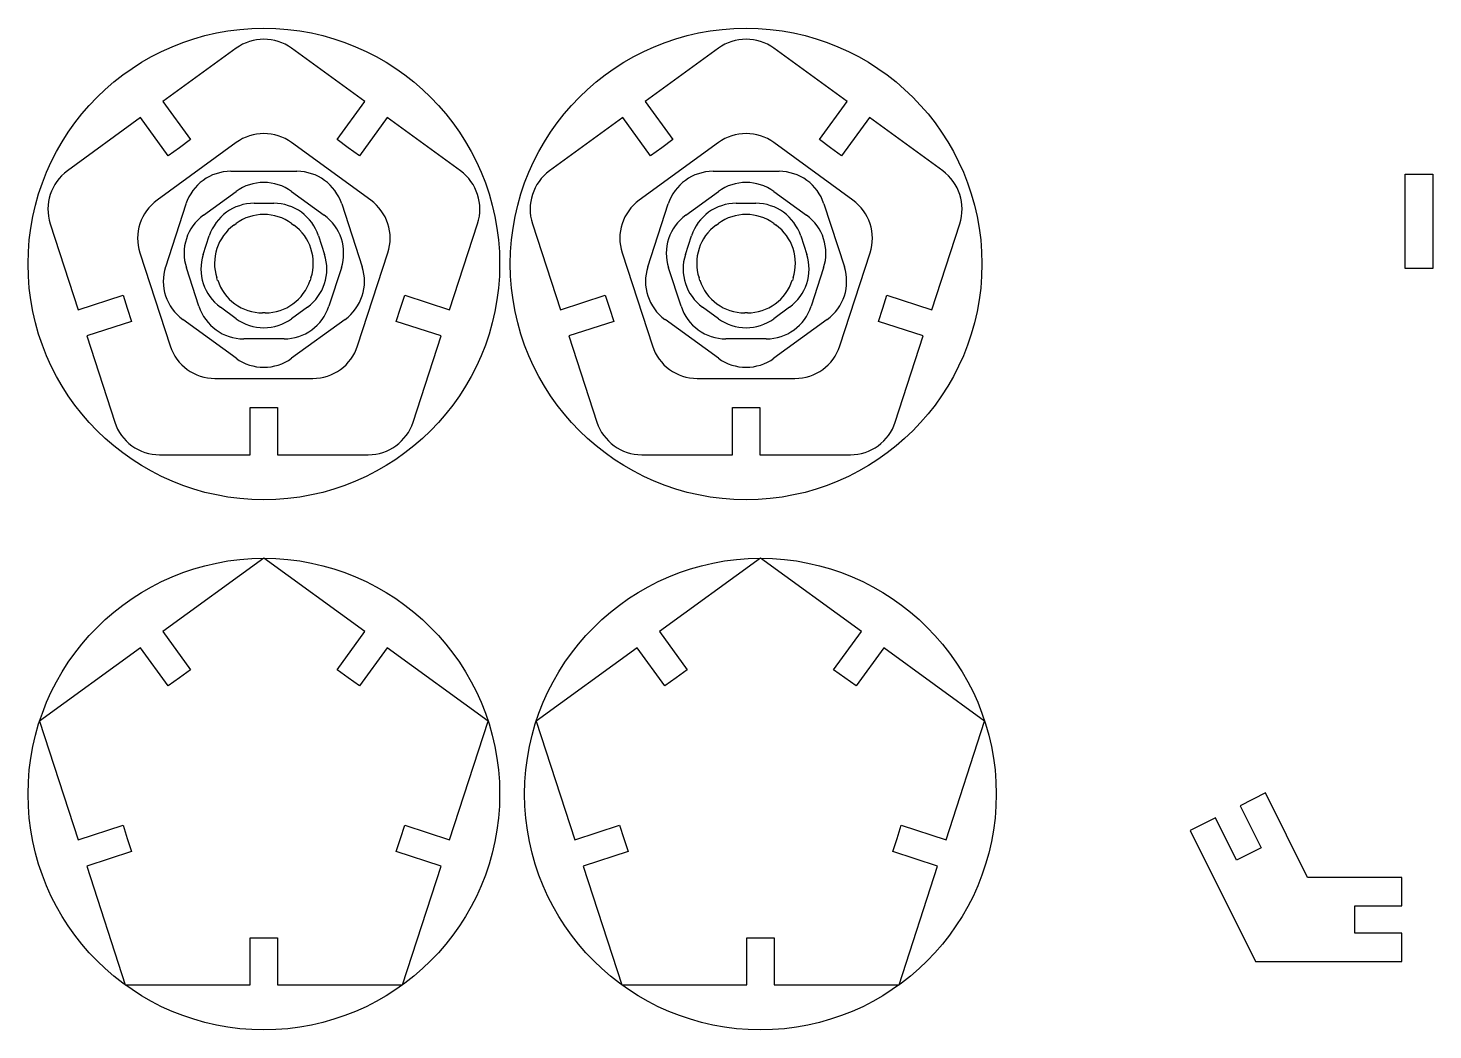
# Model space of a CAD drawing. Header units: inches. Extents: x 5 to 154, y 4 to 110.
import ezdxf

# ---------------------------------------------------------------- set-up
doc = ezdxf.new("R2010")
doc.units = ezdxf.units.IN
doc.header["$MEASUREMENT"] = 0
doc.layers.add('Reference', color=1, linetype='Continuous')

msp = doc.modelspace()

# ---------------------------------------------------------------- linework, layer by layer
for p, q in [((19.65, 102.62), (22.59, 98.58)), ((38.12, 98.58), (41.06, 102.62)), ((70.77, 102.62), (73.71, 98.58)), ((89.25, 98.58), (92.18, 102.62)), ((20.22, 96.86), (17.28, 100.91)), ((43.42, 100.91), (40.48, 96.86)), ((71.35, 96.86), (68.41, 100.91)), ((94.55, 100.91), (91.61, 96.86)), ((22.59, 98.58), (21.4, 97.72)), ((39.3, 97.72), (38.12, 98.58)), ((73.71, 98.58), (72.53, 97.72)), ((90.43, 97.72), (89.25, 98.58)), ((21.4, 97.72), (20.22, 96.86)), ((40.48, 96.86), (39.3, 97.72)), ((72.53, 97.72), (71.35, 96.86)), ((91.61, 96.86), (90.43, 97.72)), ((26.85, 95.22), (33.85, 95.22)), ((77.98, 95.22), (84.98, 95.22)), ((151.37, 94.93), (152.83, 94.93)), ((151.37, 84.93), (151.37, 94.93)), ((152.83, 94.93), (154.29, 94.93)), ((154.29, 94.93), (154.29, 84.93)), ((23.96, 90.57), (27.42, 93.09)), ((33.29, 93.09), (36.75, 90.57)), ((75.08, 90.57), (78.54, 93.09)), ((84.42, 93.09), (87.88, 90.57)), ((19.94, 85.11), (22.1, 91.77)), ((29.32, 91.83), (31.39, 91.83)), ((38.61, 91.77), (40.77, 85.11)), ((71.06, 85.11), (73.22, 91.77)), ((80.44, 91.83), (82.51, 91.83)), ((89.73, 91.77), (91.9, 85.11)), ((27.18, 89.52), (27.42, 89.69)), ((33.29, 89.69), (33.53, 89.52)), ((78.31, 89.52), (78.54, 89.69)), ((84.42, 89.69), (84.65, 89.52)), ((23.92, 86.4), (24.56, 88.37)), ((36.15, 88.37), (36.79, 86.4)), ((75.05, 86.4), (75.69, 88.37)), ((87.27, 88.37), (87.91, 86.4)), ((23.46, 80.92), (22.14, 84.98)), ((38.57, 84.98), (37.25, 80.92)), ((74.58, 80.92), (73.26, 84.98)), ((89.69, 84.98), (88.37, 80.92)), ((154.29, 84.93), (151.37, 84.93)), ((151.37, 84.93), (151.37, 84.93)), ((25.45, 83.66), (25.37, 83.93)), ((35.34, 83.93), (35.25, 83.66)), ((76.58, 83.66), (76.49, 83.93)), ((86.47, 83.93), (86.38, 83.66)), ((10.67, 80.54), (15.42, 82.09)), ((15.42, 82.09), (15.87, 80.7)), ((44.83, 80.7), (45.29, 82.09)), ((45.29, 82.09), (50.04, 80.54)), ((61.79, 80.54), (66.55, 82.09)), ((66.55, 82.09), (67, 80.7)), ((95.96, 80.7), (96.41, 82.09)), ((96.41, 82.09), (101.16, 80.54)), ((15.87, 80.7), (16.33, 79.31)), ((27.42, 79.6), (25.74, 80.81)), ((34.97, 80.81), (33.29, 79.6)), ((44.38, 79.31), (44.83, 80.7)), ((67, 80.7), (67.45, 79.31)), ((78.54, 79.6), (76.86, 80.81)), ((86.09, 80.81), (84.42, 79.6)), ((95.51, 79.31), (95.96, 80.7)), ((16.33, 79.31), (11.57, 77.77)), ((27.42, 75.4), (21.75, 79.52)), ((30.5, 80.21), (30.21, 80.21)), ((38.96, 79.52), (33.29, 75.4)), ((49.14, 77.77), (44.38, 79.31)), ((67.45, 79.31), (62.69, 77.77)), ((78.54, 75.4), (72.88, 79.52)), ((81.62, 80.21), (81.33, 80.21)), ((90.08, 79.52), (84.42, 75.4)), ((100.26, 77.77), (95.51, 79.31)), ((32.49, 77.46), (28.22, 77.46)), ((83.62, 77.46), (79.34, 77.46)), ((28.89, 70.18), (30.35, 70.18)), ((28.89, 65.18), (28.89, 70.18)), ((30.35, 70.18), (31.81, 70.18)), ((31.81, 70.18), (31.81, 65.18)), ((80.02, 70.18), (81.48, 70.18)), ((80.02, 65.18), (80.02, 70.18)), ((81.48, 70.18), (82.94, 70.18)), ((82.94, 70.18), (82.94, 65.18)), ((19.65, 46.42), (22.59, 42.38)), ((38.12, 42.38), (41.06, 46.42)), ((72.29, 46.42), (75.23, 42.38)), ((90.76, 42.38), (93.7, 46.42)), ((20.22, 40.66), (17.28, 44.71)), ((43.42, 44.71), (40.48, 40.66)), ((72.87, 40.66), (69.93, 44.71)), ((96.07, 44.71), (93.13, 40.66)), ((22.59, 42.38), (21.4, 41.52)), ((39.3, 41.52), (38.12, 42.38)), ((75.23, 42.38), (74.05, 41.52)), ((91.95, 41.52), (90.76, 42.38)), ((21.4, 41.52), (20.22, 40.66)), ((40.48, 40.66), (39.3, 41.52)), ((74.05, 41.52), (72.87, 40.66)), ((93.13, 40.66), (91.95, 41.52)), ((136.54, 29.32), (133.85, 27.97)), ((141.01, 20.37), (136.54, 29.32)), ((133.85, 27.97), (136.09, 23.5)), ((10.67, 24.34), (15.42, 25.89)), ((15.42, 25.89), (15.87, 24.5)), ((44.83, 24.5), (45.29, 25.89)), ((45.29, 25.89), (50.04, 24.34)), ((63.31, 24.34), (68.06, 25.89)), ((68.06, 25.89), (68.52, 24.5)), ((97.48, 24.5), (97.93, 25.89)), ((97.93, 25.89), (102.68, 24.34)), ((131.24, 26.67), (128.56, 25.33)), ((128.56, 25.33), (135.5, 11.45)), ((133.48, 22.2), (131.24, 26.67)), ((15.87, 24.5), (16.33, 23.11)), ((44.38, 23.11), (44.83, 24.5)), ((68.52, 24.5), (68.97, 23.11)), ((97.02, 23.11), (97.48, 24.5)), ((16.33, 23.11), (11.57, 21.56)), ((49.14, 21.56), (44.38, 23.11)), ((68.97, 23.11), (64.21, 21.56)), ((101.78, 21.56), (97.02, 23.11)), ((136.09, 23.5), (133.48, 22.2)), ((151.01, 20.37), (141.01, 20.37)), ((151.01, 17.37), (151.01, 20.37)), ((146.01, 14.45), (146.01, 17.37)), ((146.01, 17.37), (151.01, 17.37)), ((28.89, 13.98), (30.35, 13.98)), ((28.89, 8.98), (28.89, 13.98)), ((30.35, 13.98), (31.81, 13.98)), ((31.81, 13.98), (31.81, 8.98)), ((81.54, 13.98), (83, 13.98)), ((81.54, 8.98), (81.54, 13.98)), ((83, 13.98), (84.46, 13.98)), ((84.46, 13.98), (84.46, 8.98)), ((151.01, 14.45), (146.01, 14.45)), ((151.01, 11.45), (151.01, 14.45)), ((135.5, 11.45), (151.01, 11.45))]:
    msp.add_line(p, q)
for points in [[(41.06, 102.62), (33.29, 108.27, 0.32492), (27.42, 108.27), (19.65, 102.62)], [(92.18, 102.62), (84.42, 108.27, 0.32492), (78.54, 108.27), (70.77, 102.62)], [(17.28, 100.91), (9.52, 95.26, 0.32492), (7.7, 89.67), (10.67, 80.54)], [(50.04, 80.54), (53.01, 89.67, 0.32492), (51.19, 95.26), (43.42, 100.91)], [(68.41, 100.91), (60.64, 95.26, 0.32492), (58.82, 89.67), (61.79, 80.54)], [(101.16, 80.54), (104.13, 89.67, 0.32492), (102.32, 95.26), (94.55, 100.91)], [(11.57, 77.77), (14.54, 68.63, 0.32492), (19.29, 65.18), (28.89, 65.18)], [(31.81, 65.18), (41.42, 65.18, 0.32492), (46.17, 68.63), (49.14, 77.77)], [(62.69, 77.77), (65.66, 68.63, 0.32492), (70.42, 65.18), (80.02, 65.18)], [(82.94, 65.18), (92.54, 65.18, 0.32492), (97.29, 68.63), (100.26, 77.77)]]:
    msp.add_lwpolyline(points, format="xyb")
for points in [[(27.42, 98.27), (19.03, 92.17, 0.32492), (17.21, 86.58), (20.41, 76.72, 0.32492), (25.17, 73.27), (35.54, 73.27, 0.32492), (40.29, 76.72), (43.5, 86.58, 0.32492), (41.68, 92.17), (33.29, 98.27, 0.32492)], [(78.54, 98.27), (70.15, 92.17, 0.32492), (68.33, 86.58), (71.54, 76.72, 0.32492), (76.29, 73.27), (86.66, 73.27, 0.32492), (91.42, 76.72), (94.62, 86.58, 0.32492), (92.8, 92.17), (84.42, 98.27, 0.32492)]]:
    msp.add_lwpolyline(points, format="xyb", close=True)
for points in [[(41.06, 46.42), (30.35, 54.2), (19.65, 46.42)], [(93.7, 46.42), (83, 54.2), (72.29, 46.42)], [(17.28, 44.71), (6.58, 36.93), (10.67, 24.34)], [(50.04, 24.34), (54.13, 36.93), (43.42, 44.71)], [(69.93, 44.71), (59.22, 36.93), (63.31, 24.34)], [(102.68, 24.34), (106.77, 36.93), (96.07, 44.71)], [(11.57, 21.56), (15.66, 8.98), (28.89, 8.98)], [(31.81, 8.98), (45.05, 8.98), (49.14, 21.56)], [(64.21, 21.56), (68.3, 8.98), (81.54, 8.98)], [(84.46, 8.98), (97.69, 8.98), (101.78, 21.56)]]:
    msp.add_lwpolyline(points)
for centre, start, end in [((26.85, 90.22), 90, 162), ((30.35, 89.04), 54, 126), ((33.85, 90.22), 18, 90), ((77.98, 90.22), 90, 162), ((81.48, 89.04), 54, 126), ((84.98, 90.22), 18, 90), ((29.32, 86.83), 90, 162), ((31.39, 86.83), 18, 90), ((80.44, 86.83), 90, 162), ((82.51, 86.83), 18, 90), ((26.89, 86.53), 126, 198), ((30.12, 85.48), 126, 198), ((30.35, 85.65), 54, 126), ((30.59, 85.48), 342, 414), ((33.81, 86.53), 342, 414), ((78.02, 86.53), 126, 198), ((81.24, 85.48), 126, 198), ((81.48, 85.65), 54, 126), ((81.71, 85.48), 342, 54), ((84.94, 86.53), 342, 54), ((28.68, 84.86), 162, 234), ((32.03, 84.86), 306, 378), ((79.8, 84.86), 162, 234), ((83.15, 84.86), 306, 18), ((24.69, 83.56), 162, 234), ((36.02, 83.56), 306, 378), ((75.81, 83.56), 162, 234), ((87.14, 83.56), 306, 18), ((30.21, 85.21), 198, 270), ((30.5, 85.21), 270, 342), ((81.33, 85.21), 198, 270), ((81.62, 85.21), 270, 342), ((28.22, 82.46), 198, 270), ((32.49, 82.46), 270, 342), ((79.34, 82.46), 198, 270), ((83.62, 82.46), 270, 342), ((30.35, 83.64), 234, 306), ((81.48, 83.64), 234, 306), ((30.35, 79.45), 234, 306), ((81.48, 79.45), 234, 306)]:
    msp.add_arc(centre, 5, start, end)
at = {"layer": 'Reference'}
for centre in [(30.35, 85.4), (81.48, 85.4), (30.35, 29.2), (83, 29.2)]:
    msp.add_circle(centre, 25, dxfattribs=at)

doc.saveas('drawing.dxf')
